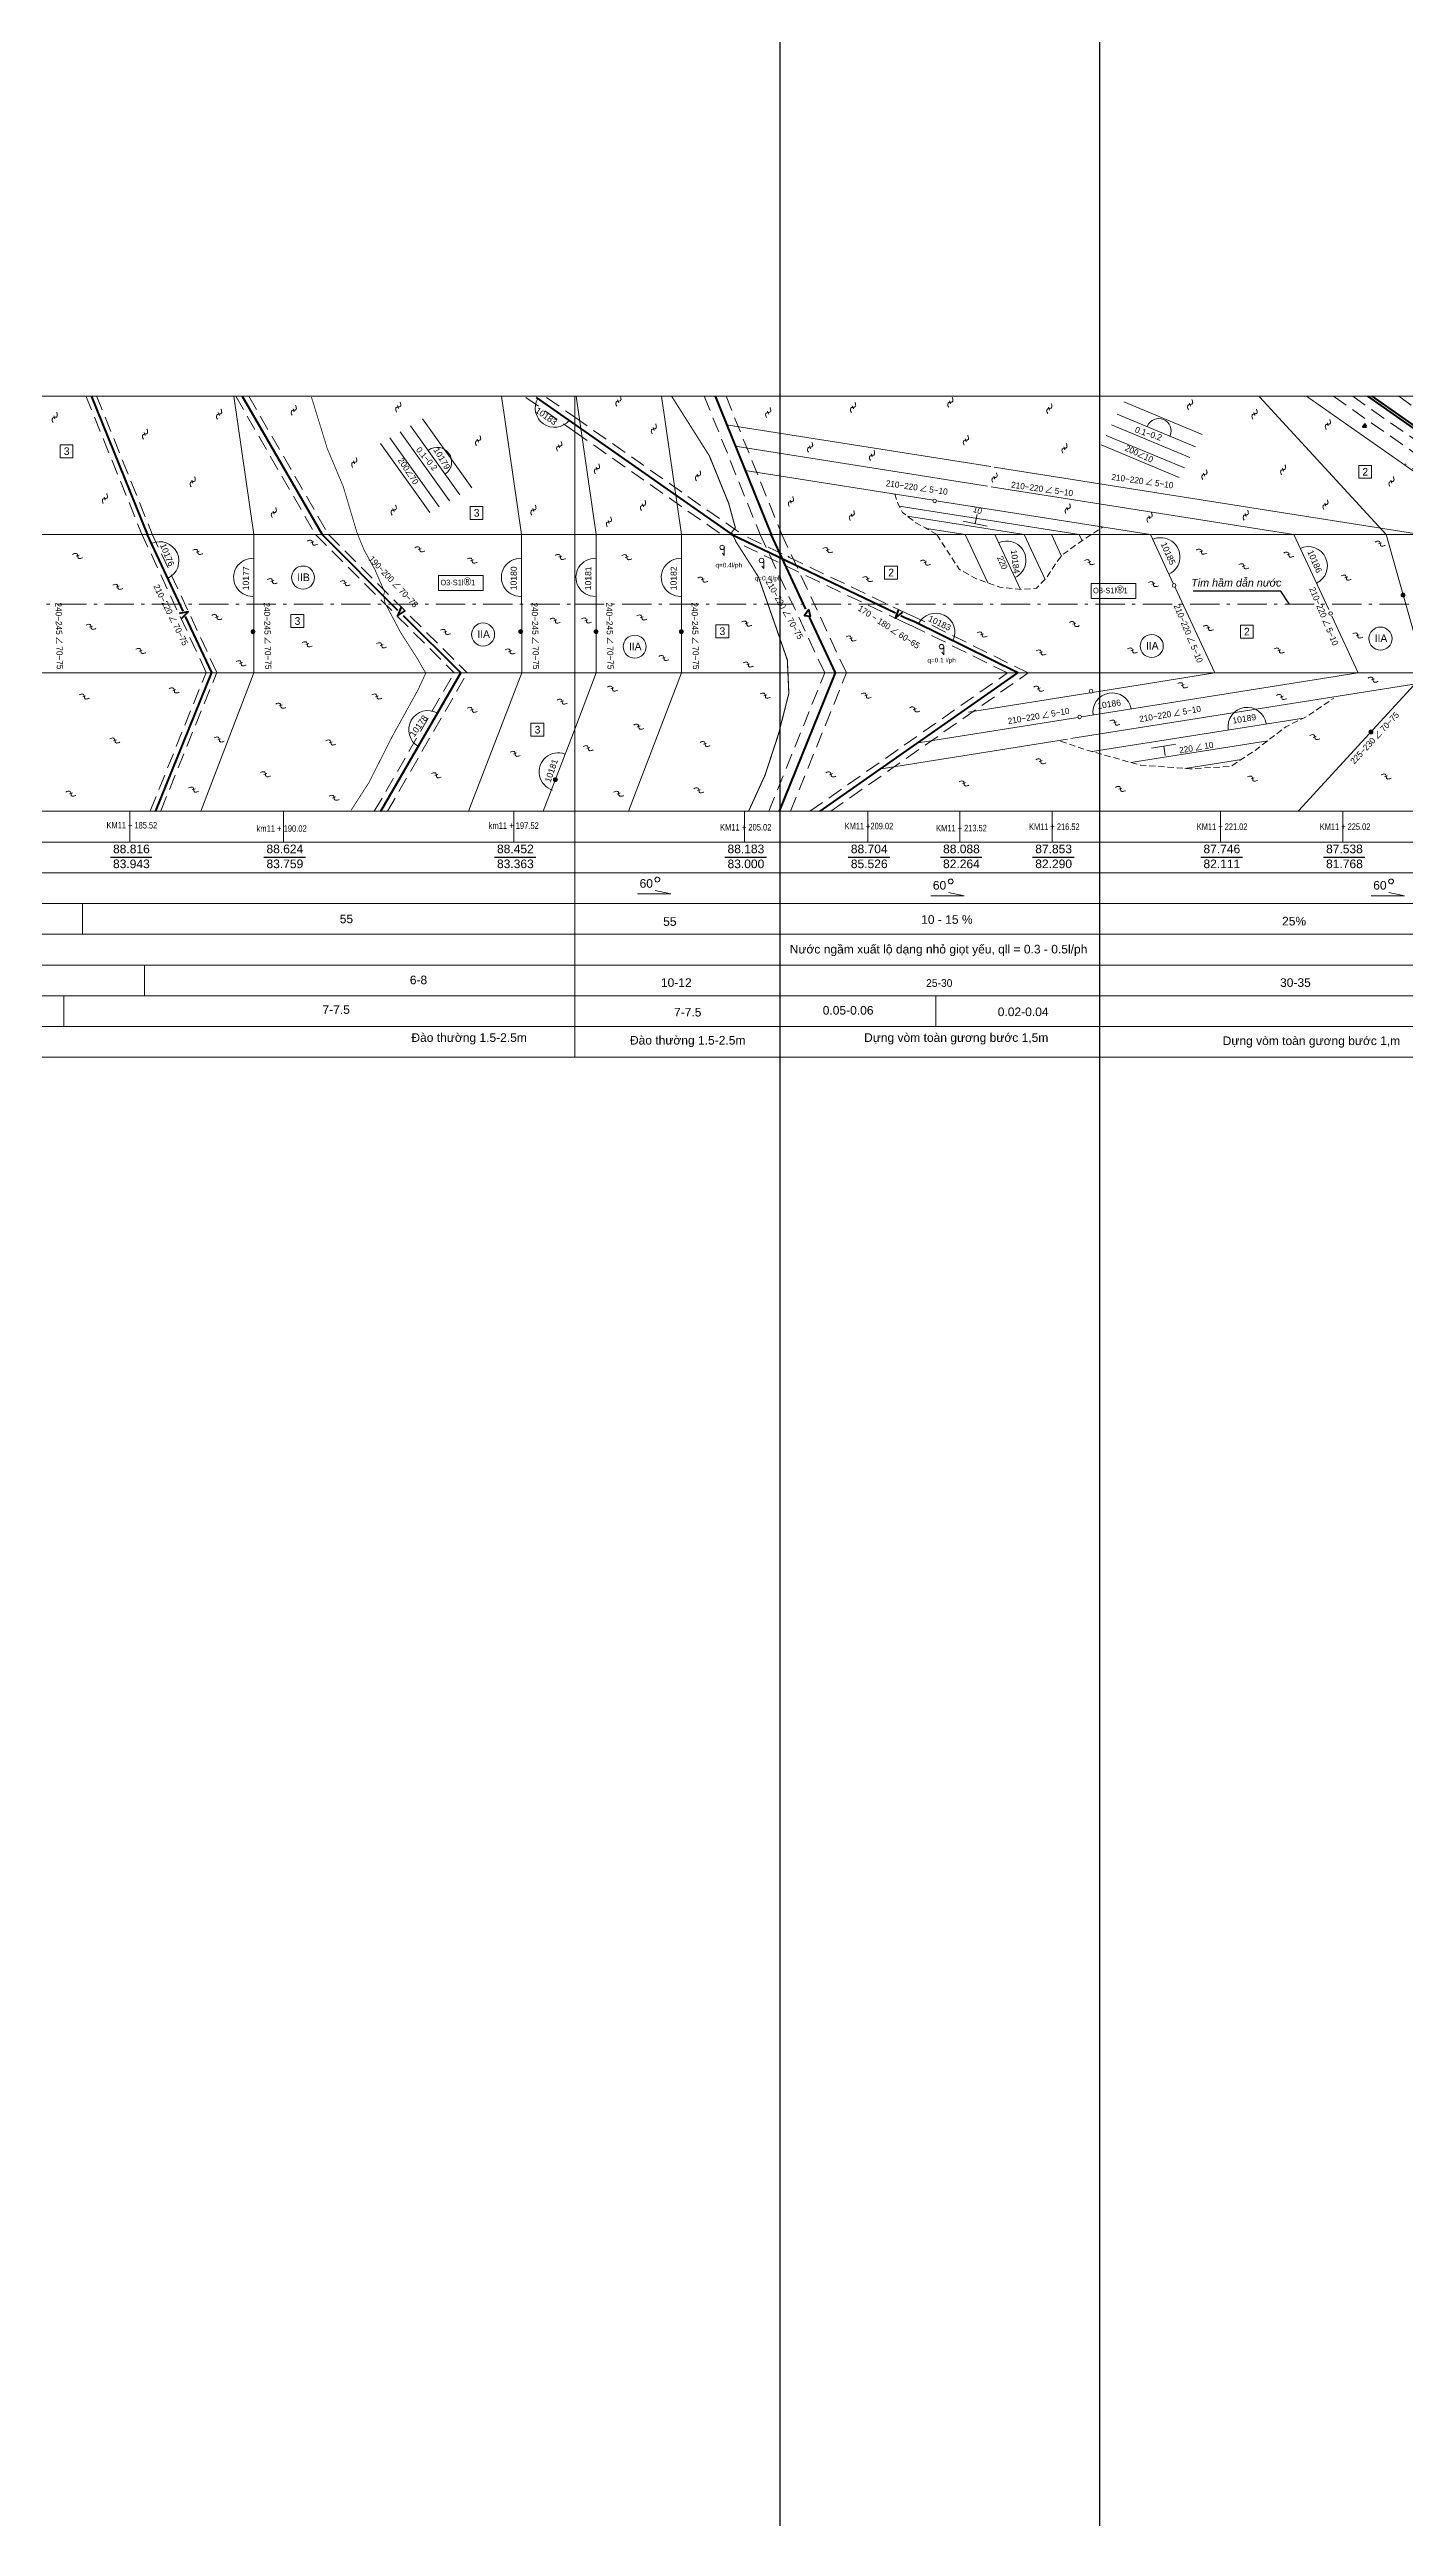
# Model space of a CAD drawing. Header units: inches. Extents: x 444671 to 463716, y 1783086 to 1794968.
# Drawn here: x 457711.6 to 457755.7, y 1788238.8 to 1788319.1 of the extents above; entities that cross this region are included whole.
import ezdxf
from ezdxf.enums import TextEntityAlignment as Align

# ---------------------------------------------------------------- set-up
doc = ezdxf.new("R2010")
doc.units = ezdxf.units.IN
doc.header["$MEASUREMENT"] = 0
for name, pattern in [('ACAD_ISO10W100', [18, 12, -3, 0, -3]), ('DASHEDX2', [1.5, 1, -0.5]), ('HIDDEN2', [0.1875, 0.125, -0.0625])]:
    doc.linetypes.add(name, pattern=pattern)
for name, color, linetype, lineweight in [('ah', 7, 'Continuous', 15), ('Akhung', 7, 'Continuous', 18), ('bac6', 7, 'Continuous', 40), ('bac7', 7, 'Continuous', 20), ('bac8', 251, 'Continuous', 9), ('dg', 1, 'Continuous', 40), ('khenut', 251, 'Continuous', 20), ('khung', 7, 'Continuous', 15), ('Phuongvi', 7, 'Continuous', 15), ('rgdc', 7, 'Continuous', 25), ('Sohieu', 7, 'Continuous', 15), ('tdc', 7, 'Continuous', 15), ('thoc', 252, 'Continuous', 13), ('Xuatlonuoc', 4, 'Continuous', 15)]:
    doc.layers.add(name, color=color, linetype=linetype, lineweight=lineweight)
doc.layers.add('Caodoguong', color=7, linetype='Continuous')
doc.layers.add('PointCheckModelLayout', color=9, linetype='Continuous', plot=False)
doc.styles.add('.2', font='', dxfattribs={"height": 0.2})
doc.styles.add('Chuin', font='', dxfattribs={"height": 0.2})
doc.styles.add('Geo', font='', dxfattribs={"height": 0.2})
doc.styles.add('ham', font='arial.ttf')
doc.styles.add('s', font='symbol.ttf', dxfattribs={"height": 0.4})
doc.styles.add('Tu', font='romans.shx', dxfattribs={"width": 0.7})
doc.styles.get('.2').set_extended_font_data('.VnArial')
doc.styles.get('Chuin').set_extended_font_data('.VnArial')
doc.styles.get('Geo').set_extended_font_data('Geo TimesP')
doc.linetypes.add('ILA', pattern='A,2,-0.2,["xxxx",Standard,S=0.1,R=0,X=-0.1,Y=-0.05],-0.34', length=2.54)
doc.dimstyles.new('Tu', dxfattribs={"dimtxt": 0.15, "dimasz": 0.1, "dimexe": 0.05, "dimexo": 0.1, "dimgap": 0.0625, "dimtad": 1, "dimdec": 3, "dimrnd": 0.0005, "dimdsep": 46, "dimtxsty": 'Tu', "dimblk": 'OBLIQUE', "dimcen": 2.5, "dimadec": 0, "dimazin": 0, "dimtfac": 0.25, "dimtdec": 3, "dimtmove": 0, "dimatfit": 3, "dimfxl": 0, "dimtolj": 1, "dimtzin": 0, "dimarcsym": 0})

# ---------------------------------------------------------------- blocks, each defined once
blk = doc.blocks.new('67')
at = {"layer": 'bac8'}
blk.add_hatch(color=256, dxfattribs=at).paths.add_polyline_path([(188.035, 228.467, 1), (188.165, 228.467, 1)])
blk.add_circle((188.1, 228.467), 0.065, dxfattribs=at)
blk = doc.blocks.new('th')
at = {"layer": 'khenut', "linetype": 'ByBlock', "lineweight": -2, "ltscale": 0.5}
for points in [[(-45.425, 55.139), (-45.395, 55.154), (-45.366, 55.165), (-45.34, 55.169), (-45.315, 55.165), (-45.294, 55.161), (-45.282, 55.152), (-45.272, 55.134), (-45.264, 55.109), (-45.258, 55.072), (-45.255, 55.045), (-45.249, 55.029), (-45.239, 55.016), (-45.221, 55.006), (-45.205, 55.003), (-45.174, 55.006), (-45.148, 55.011), (-45.117, 55.022), (-45.1, 55.028)], [(-45.312, 55.077), (-45.215, 55.112)]]:
    blk.add_lwpolyline(points, dxfattribs=at)
blk = doc.blocks.new('_Oblique')
at = {"color": 0, "linetype": 'ByBlock', "lineweight": -2}
blk.add_line((-0.5, -0.5), (0.5, 0.5), dxfattribs=at)

msp = doc.modelspace()

# ---------------------------------------------------------------- linework, layer by layer
at = {"layer": 'ah', "color": 1, "linetype": 'DASHEDX2', "ltscale": 0.5}
msp.add_line((457755.4703, 1788307.8201), (457761.897, 1788303.3201), dxfattribs=at)
at = {"layer": 'ah', "linetype": 'DASHEDX2', "ltscale": 0.5}
for points in [[(457712.7551, 1788307.8398), (457714.5732, 1788303.3398)], [(457713.0987, 1788307.8398), (457714.9168, 1788303.3398)], [(457717.632, 1788307.8201), (457720.23, 1788303.3201)], [(457718.0567, 1788307.8201), (457720.6547, 1788303.3201)], [(457727.0695, 1788307.7814), (457728.6603, 1788306.6675)], [(457727.7464, 1788307.7814), (457728.6603, 1788307.1415)], [(457728.6603, 1788307.1415), (457734.1731, 1788303.2814)], [(457728.6603, 1788306.6675), (457733.4962, 1788303.2814)], [(457720.23, 1788303.3201), (457724.7392, 1788298.8201)], [(457720.6547, 1788303.3201), (457725.1639, 1788298.8201)], [(457743.4157, 1788298.8201), (457739.7816, 1788300.6168), (457739.4648, 1788300.7552), (457734.1012, 1788303.3201)], [(457742.7388, 1788298.8201), (457739.6551, 1788300.3447), (457739.34, 1788300.4823), (457734.1745, 1788302.9526)], [(457714.8535, 1788294.3398), (457716.6716, 1788298.8398)], [(457715.1971, 1788294.3398), (457717.0152, 1788298.8398)], [(457722.1412, 1788294.3201), (457724.7392, 1788298.8201)], [(457722.5659, 1788294.3201), (457725.1639, 1788298.8201)], [(457736.3122, 1788294.3201), (457742.7388, 1788298.8201)], [(457736.9891, 1788294.3201), (457743.4157, 1788298.8201)]]:
    msp.add_lwpolyline(points, dxfattribs=at)
at = {"layer": 'ah', "color": 1, "linetype": 'DASHEDX2', "ltscale": 0.5}
for points in [[(457732.8775, 1788307.8201), (457734.6956, 1788303.3201)], [(457733.5837, 1788307.8201), (457735.4018, 1788303.3201)], [(457753.3487, 1788307.8201), (457759.7753, 1788303.3201)], [(457753.9736, 1788307.8201), (457760.4003, 1788303.3201)], [(457736.794, 1788298.8201), (457734.6956, 1788303.3201)], [(457737.5002, 1788298.8201), (457735.4018, 1788303.3201)], [(457734.9759, 1788294.3201), (457736.794, 1788298.8201)], [(457735.6821, 1788294.3201), (457737.5002, 1788298.8201)]]:
    msp.add_lwpolyline(points, dxfattribs=at)
at = {"layer": 'ah', "color": 1, "linetype": 'DASHEDX2', "ltscale": 0.5, "flags": 128}
msp.add_lwpolyline([(457762.2722, 1788302.0287), (457760.878, 1788302.5828), (457759.9004, 1788302.9628), (457759.0721, 1788303.4786), (457755.6703, 1788305.6286)], dxfattribs=at)
at = {"layer": 'ah', "linetype": 'DASHEDX2', "ltscale": 0.5, "flags": 128}
for points in [[(457716.6716, 1788298.8398), (457714.5732, 1788303.3398)], [(457717.0152, 1788298.8398), (457714.9168, 1788303.3398)]]:
    msp.add_lwpolyline(points, dxfattribs=at)
at = {"layer": 'bac6'}
for points in [[(457712.9332, 1788307.8398), (457714.7513, 1788303.3398)], [(457717.8443, 1788307.8201), (457720.4424, 1788303.3201)], [(457727.408, 1788307.7814), (457728.6603, 1788306.9045)], [(457728.6603, 1788306.9045), (457733.8346, 1788303.2814)], [(457715.9203, 1788300.8329), (457714.7513, 1788303.3398)], [(457720.4424, 1788303.3201), (457722.8999, 1788300.8676)], [(457715.8653, 1788300.5955), (457716.0888, 1788300.8147), (457715.7922, 1788300.7569)], [(457716.8497, 1788298.8398), (457716.0008, 1788300.6603)], [(457723.0154, 1788300.9585), (457722.8966, 1788300.6801), (457723.1524, 1788300.8489)], [(457723.0813, 1788300.6866), (457724.9516, 1788298.8201)], [(457739.1993, 1788300.8821), (457739.0873, 1788300.6023), (457739.3367, 1788300.794)], [(457715.0316, 1788294.3398), (457716.8497, 1788298.8398)], [(457722.3535, 1788294.3201), (457724.9516, 1788298.8201)], [(457736.6506, 1788294.3201), (457743.0773, 1788298.8201)]]:
    msp.add_lwpolyline(points, dxfattribs=at)
at = {"layer": 'bac6', "ltscale": 0.4}
for points in [[(457739.1026, 1788300.7621), (457733.7535, 1788303.3201)], [(457743.0773, 1788298.8201), (457739.7184, 1788300.4808), (457739.4024, 1788300.6187), (457739.2742, 1788300.68)]]:
    msp.add_lwpolyline(points, dxfattribs=at)
at = {"layer": 'bac7'}
for points in [[(457742.199, 1788305.5363), (457733.6033, 1788306.8977)], [(457742.0964, 1788304.8974), (457733.886, 1788306.1978)], [(457740.329, 1788304.4384), (457734.205, 1788305.4084)], [(457756.191, 1788303.3201), (457742.3074, 1788305.5191)], [(457747.3897, 1788303.3201), (457740.4248, 1788304.4233)], [(457752.0551, 1788303.3201), (457742.209, 1788304.8796)], [(457748.1327, 1788301.7295), (457747.3897, 1788303.3201)], [(457753.1921, 1788300.8816), (457752.0551, 1788303.3201)], [(457749.4917, 1788298.8201), (457748.1915, 1788301.6036)], [(457754.1534, 1788298.8201), (457753.29, 1788300.6717)], [(457744.801, 1788296.6838), (457758.2894, 1788298.8201)], [(457745.1484, 1788297.3939), (457754.1534, 1788298.8201)], [(457745.5077, 1788298.1897), (457749.488, 1788298.8201)], [(457741.4711, 1788297.5504), (457745.4265, 1788298.1769)], [(457739.8395, 1788296.553), (457745.0325, 1788297.3755)], [(457738.6305, 1788295.7065), (457744.6973, 1788296.6674)]]:
    msp.add_lwpolyline(points, dxfattribs=at)
for centre in [(457740.3738, 1788304.4194), (457748.161, 1788301.6675), (457753.2528, 1788300.7554), (457745.4605, 1788298.225), (457745.0895, 1788297.3907)]:
    msp.add_circle(centre, 0.0589, dxfattribs=at)
at = {"layer": 'bac8'}
for p, q in [((457718.2192, 1788303.3238), (457717.5687, 1788307.8201)), ((457726.9319, 1788303.3238), (457726.2814, 1788307.8201)), ((457729.3563, 1788303.3238), (457728.7058, 1788307.8201)), ((457732.1349, 1788303.3238), (457731.4844, 1788307.8201)), ((457718.2241, 1788298.8201), (457718.2192, 1788303.3238)), ((457726.9368, 1788298.8201), (457726.9319, 1788303.3238)), ((457729.3611, 1788298.8201), (457729.3563, 1788303.3238)), ((457732.1397, 1788298.8201), (457732.1349, 1788303.3238)), ((457716.4962, 1788294.3201), (457718.2241, 1788298.8201)), ((457725.2089, 1788294.3201), (457726.9368, 1788298.8201)), ((457728.6603, 1788296.9949), (457729.3611, 1788298.8201)), ((457730.4119, 1788294.3201), (457732.1397, 1788298.8201)), ((457727.6333, 1788294.3201), (457728.6603, 1788296.9949))]:
    msp.add_line(p, q, dxfattribs=at)
for points in [[(457746.5247, 1788307.6398), (457749.0713, 1788306.5781)], [(457750.9441, 1788307.8041), (457755.0646, 1788303.3201)], [(457723.3178, 1788306.8595), (457724.926, 1788304.6176)], [(457723.7081, 1788307.0889), (457725.3163, 1788304.8471)], [(457746.1292, 1788306.8907), (457748.6758, 1788305.8291)], [(457746.3133, 1788307.2394), (457748.8599, 1788306.1777)], [(457722.3415, 1788306.2855), (457723.9496, 1788304.0436)], [(457722.6464, 1788306.4647), (457724.2546, 1788304.2229)], [(457722.9779, 1788306.6597), (457724.5861, 1788304.4178)], [(457745.7845, 1788306.2378), (457748.3311, 1788305.1762)], [(457745.9497, 1788306.5507), (457748.4962, 1788305.489)], [(457745.074, 1788303.3201), (457739.2214, 1788304.2471)], [(457743.2811, 1788303.3201), (457739.4855, 1788303.9213)], [(457741.366, 1788303.3201), (457740.1026, 1788303.5202)], [(457742.0845, 1788303.5974), (457741.3012, 1788303.7598)], [(457741.6928, 1788303.6786), (457741.7543, 1788303.9748)], [(457742.0995, 1788301.7499), (457741.366, 1788303.3201)], [(457743.1616, 1788301.5356), (457742.3279, 1788303.3201)], [(457743.9622, 1788301.8622), (457743.2811, 1788303.3201)], [(457744.4976, 1788302.6152), (457744.1683, 1788303.3201)], [(457745.1665, 1788303.1221), (457745.074, 1788303.3201)], [(457755.0646, 1788303.3201), (457756.3317, 1788298.8201)], [(457752.2112, 1788294.3362), (457756.3317, 1788298.8201)], [(457745.4918, 1788296.2622), (457752.3669, 1788297.3511)], [(457746.7528, 1788295.9104), (457751.2117, 1788296.6166)], [(457747.4284, 1788296.3733), (457748.2182, 1788296.5005)], [(457747.8233, 1788296.4369), (457747.8714, 1788296.1382)], [(457748.5071, 1788295.7147), (457750.352, 1788296.0069)]]:
    msp.add_lwpolyline(points, dxfattribs=at)
at = {"layer": 'bac8', "linetype": 'HIDDEN2', "ltscale": 1.6, "flags": 128}
for points in [[(457740.4394, 1788303.3201), (457740.0689, 1788303.5403), (457739.761, 1788303.7082), (457739.3272, 1788304.0439), (457739.1452, 1788304.3936), (457739.079, 1788304.6364)], [(457740.4394, 1788303.3201), (457740.8093, 1788302.7513), (457741.1653, 1788302.1923), (457741.7246, 1788301.8873), (457742.4873, 1788301.6078), (457743.1992, 1788301.5315), (457743.6822, 1788301.5824), (457744.0127, 1788301.9127), (457744.3178, 1788302.3956), (457744.5466, 1788302.6751), (457745.0297, 1788303.0309), (457745.8278, 1788303.5627)], [(457744.4695, 1788296.598), (457745.4048, 1788296.2865), (457747.0803, 1788295.8191), (457748.678, 1788295.7022), (457750.0029, 1788295.7801), (457750.7822, 1788296.2865), (457751.7954, 1788297.0654), (457752.4968, 1788297.416), (457753.3541, 1788298.0002)]]:
    msp.add_lwpolyline(points, dxfattribs=at)
at = {"layer": 'bac8', "linetype": 'ByBlock'}
msp.add_arc((457747.6649, 1788306.6944), 0.402, 337.3686, 157.3686, dxfattribs=at)
at = {"layer": 'Caodoguong', "color": 0, "linetype": 'Continuous', "ltscale": 0.1}
for points in [[(457713.5548, 1788292.8336), (457714.9054, 1788292.8336)], [(457718.5479, 1788292.8336), (457719.8984, 1788292.8336)], [(457726.0479, 1788292.8336), (457727.3985, 1788292.8336)], [(457733.5479, 1788292.8336), (457734.8984, 1788292.8336)], [(457737.5603, 1788292.8336), (457738.9109, 1788292.8336)], [(457740.5603, 1788292.8336), (457741.9109, 1788292.8336)], [(457743.5603, 1788292.8336), (457744.9109, 1788292.8336)], [(457749.0322, 1788292.8336), (457750.3828, 1788292.8336)], [(457753.0215, 1788292.8336), (457754.3721, 1788292.8336)]]:
    msp.add_lwpolyline(points, dxfattribs=at)
at = {"layer": 'dg'}
for points in [[(457733.2306, 1788307.8201), (457735.0487, 1788303.3201)], [(457754.4515, 1788307.8201), (457760.8782, 1788303.3201)], [(457754.5986, 1788307.8201), (457761.0252, 1788303.3201)], [(457736.1808, 1788300.8924), (457735.0487, 1788303.3201)], [(457737.1471, 1788298.8201), (457736.3016, 1788300.6332)], [(457735.329, 1788294.3201), (457737.1471, 1788298.8201)]]:
    msp.add_lwpolyline(points, dxfattribs=at)
at = {"layer": 'dg', "ltscale": 0.4}
for points in [[(457754.4248, 1788306.8247), (457754.3653, 1788306.91), (457754.3037, 1788306.831)], [(457736.2816, 1788300.8888), (457736.1412, 1788300.695), (457736.3282, 1788300.6728)]]:
    msp.add_lwpolyline(points, close=True, dxfattribs=at)
at = {"layer": 'khung'}
msp.add_line((457728.7241, 1788294.3201), (457728.6603, 1788294.3201), dxfattribs=at)
for points in [[(457628.6603, 1788307.8201), (457728.6603, 1788307.8201)], [(457728.6603, 1788307.8201), (457828.6603, 1788307.8201)], [(457728.6603, 1788307.8201), (457728.6603, 1788286.3201)], [(457728.6603, 1788307.8201), (457728.6603, 1788286.3201)], [(457628.6603, 1788303.3201), (457728.6603, 1788303.3201)], [(457728.6603, 1788303.3201), (457828.6603, 1788303.3201)], [(457628.6603, 1788298.8201), (457728.6603, 1788298.8201)], [(457728.6603, 1788298.8201), (457828.6603, 1788298.8201)], [(457628.6603, 1788294.3201), (457728.6603, 1788294.3201)], [(457714.1903, 1788294.3201), (457714.1903, 1788293.3201)], [(457719.1833, 1788294.3201), (457719.1833, 1788293.3201)], [(457726.6834, 1788294.3201), (457726.6834, 1788293.3201)], [(457728.6603, 1788294.3201), (457828.6603, 1788294.3201)], [(457728.6603, 1788294.3201), (457728.6603, 1788286.3201)], [(457734.1833, 1788294.3201), (457734.1833, 1788293.3201)], [(457738.1958, 1788294.3201), (457738.1958, 1788293.3201)], [(457741.1958, 1788294.3201), (457741.1958, 1788293.3201)], [(457744.1958, 1788294.3201), (457744.1958, 1788293.3201)], [(457749.6677, 1788294.3201), (457749.6677, 1788293.3201)], [(457753.657, 1788294.3201), (457753.657, 1788293.3201)], [(457728.6603, 1788292.3201), (457728.6603, 1788292.3201)], [(457735.344, 1788286.3201), (457735.344, 1788292.3201)], [(457745.7414, 1788286.3201), (457745.7414, 1788292.3201)], [(457628.6603, 1788289.3201), (457728.6603, 1788289.3201)], [(457728.6603, 1788289.3201), (457828.6603, 1788289.3201)], [(457628.6603, 1788288.3201), (457728.6603, 1788288.3201)], [(457728.6603, 1788288.3201), (457828.6603, 1788288.3201)], [(457628.6603, 1788287.3201), (457728.6603, 1788287.3201)], [(457728.6603, 1788287.3201), (457828.6603, 1788287.3201)], [(457628.6603, 1788286.3201), (457728.6603, 1788286.3201)], [(457728.6603, 1788286.3201), (457828.6603, 1788286.3201)]]:
    msp.add_lwpolyline(points, dxfattribs=at)
at = {"layer": 'khung', "linetype": 'ACAD_ISO10W100', "ltscale": 0.08}
for points in [[(457628.6603, 1788301.0625), (457728.6603, 1788301.0625)], [(457728.6603, 1788301.0625), (457828.6603, 1788301.0625)]]:
    msp.add_lwpolyline(points, dxfattribs=at)
at = {"layer": 'khung', "linetype": 'Continuous', "ltscale": 0.1}
for points in [[(457628.6603, 1788293.3201), (457728.6603, 1788293.3201)], [(457628.6603, 1788292.3201), (457728.6603, 1788292.3201)], [(457730.7055, 1788291.6337), (457731.786, 1788291.6337), (457731.2784, 1788291.7424)], [(457628.6603, 1788291.3201), (457728.6603, 1788291.3201)], [(457628.6603, 1788290.3201), (457728.6603, 1788290.3201)], [(457728.6603, 1788290.3201), (457828.6603, 1788290.3201)]]:
    msp.add_lwpolyline(points, dxfattribs=at)
at = {"layer": 'khung', "color": 0, "linetype": 'Continuous', "ltscale": 0.1}
for points in [[(457728.6603, 1788293.3201), (457828.6603, 1788293.3201)], [(457728.6603, 1788292.3201), (457828.6603, 1788292.3201)], [(457740.2475, 1788291.5741), (457741.3281, 1788291.5741), (457740.8204, 1788291.6827)], [(457754.5752, 1788291.5741), (457755.6558, 1788291.5741), (457755.1482, 1788291.6827)], [(457728.6603, 1788291.3201), (457828.6603, 1788291.3201)]]:
    msp.add_lwpolyline(points, dxfattribs=at)
at = {"layer": 'khung', "color": 0}
for points in [[(457712.6456, 1788291.3201), (457712.6456, 1788290.3201)], [(457714.6682, 1788289.3201), (457714.6682, 1788288.3201)], [(457712.0411, 1788288.3201), (457712.0411, 1788287.3201)], [(457740.41, 1788288.3201), (457740.41, 1788287.3201)]]:
    msp.add_lwpolyline(points, dxfattribs=at)
at = {"layer": 'khung', "linetype": 'Continuous', "ltscale": 0.1}
msp.add_ellipse((457731.3513, 1788292.099), major_axis=(-0.0479, -0.0626), ratio=0.9999905, start_param=6.4865855, end_param=12.7475976, dxfattribs=at)
at = {"layer": 'khung', "color": 0, "linetype": 'Continuous', "ltscale": 0.1}
for centre in [(457740.8934, 1788292.0394), (457755.2211, 1788292.0394)]:
    msp.add_ellipse(centre, major_axis=(-0.0479, -0.0626), ratio=0.9999905, start_param=6.4865855, end_param=12.7475976, dxfattribs=at)
at = {"layer": 'PointCheckModelLayout'}
for p, q in [((457735.344, 1788154.5864), (457735.344, 1788399.4294)), ((457745.7414, 1788154.5864), (457745.7414, 1788399.4294))]:
    msp.add_line(p, q, dxfattribs=at)
at = {"layer": 'rgdc', "linetype": 'ILA', "ltscale": 2, "const_width": 0.025, "flags": 128}
msp.add_lwpolyline([(457720.0959, 1788307.7929), (457720.6123, 1788306.1153), (457721.1288, 1788304.8893), (457721.3372, 1788304.1899), (457721.5806, 1788303.3729), (457721.8066, 1788302.8245), (457722.1616, 1788302.1792), (457722.4726, 1788301.4638), (457722.4409, 1788301.3369), (457722.4885, 1788301.099), (457722.9994, 1788300.1328), (457723.5668, 1788299.2474), (457723.7171, 1788298.977), (457723.8168, 1788298.8176), (457723.5576, 1788298.2596), (457722.7402, 1788296.7849), (457722.2423, 1788295.8024), (457721.9626, 1788295.2504), (457721.3845, 1788294.3537)], dxfattribs=at)
at = {"layer": 'rgdc', "linetype": 'DASHEDX2', "ltscale": 0.5, "const_width": 0.035, "flags": 128}
for points in [[(457731.8158, 1788307.8201), (457733.0425, 1788305.8829), (457733.6707, 1788304.3374), (457733.8881, 1788303.5405), (457733.7673, 1788303.3956), (457733.9123, 1788303.0816), (457734.637, 1788301.9466), (457735.1686, 1788300.4253), (457735.5793, 1788299.242), (457735.6276, 1788298.1553), (457735.2894, 1788296.8271), (457734.8545, 1788295.4989), (457734.3161, 1788294.3201)], [(457752.4738, 1788307.8201), (457758.9004, 1788303.3201)]]:
    msp.add_lwpolyline(points, dxfattribs=at)
at = {"layer": 'Sohieu'}
for centre, radius, start, end in [((457727.9989, 1788307.4371), 0.624, 150.423146, 319.763711), ((457724.1811, 1788305.6853), 0.4751, 305.653137, 125.653137), ((457715.1589, 1788302.4658), 0.624, 295, 115), ((457742.7172, 1788302.4869), 0.624, 295.038736, 115.038736), ((457747.7269, 1788302.5981), 0.624, 295.038736, 115.038736), ((457752.5275, 1788302.3069), 0.624, 295, 115), ((457718.1826, 1788301.9312), 0.62, 86.877275, 270.930608), ((457726.8953, 1788301.9312), 0.62, 86.877275, 270.930608), ((457729.3196, 1788301.9312), 0.62, 86.877275, 270.930608), ((457732.0982, 1788301.9312), 0.62, 86.877275, 270.930608), ((457740.4072, 1788300.1402), 0.624, 333.692193, 153.692193), ((457746.1449, 1788297.5517), 0.624, 9, 189), ((457723.8852, 1788296.9731), 0.624, 60, 240), ((457750.5421, 1788297.0768), 0.624, 9, 189), ((457728.1209, 1788295.6052), 0.62, 69.024817, 253.07815)]:
    msp.add_arc(centre, radius, start, end, dxfattribs=at)
at = {"layer": 'tdc'}
for points in [[(457711.9171, 1788305.8219), (457712.3371, 1788305.8219), (457712.3371, 1788306.2419), (457711.9171, 1788306.2419)], [(457754.1675, 1788305.1521), (457754.5875, 1788305.1521), (457754.5875, 1788305.5721), (457754.1675, 1788305.5721)], [(457725.2551, 1788303.816), (457725.6751, 1788303.816), (457725.6751, 1788304.236), (457725.2551, 1788304.236)], [(457724.2296, 1788301.5084), (457724.2296, 1788301.9866), (457725.6858, 1788301.9866), (457725.6858, 1788301.5084)], [(457738.7408, 1788301.8736), (457739.1608, 1788301.8736), (457739.1608, 1788302.2936), (457738.7408, 1788302.2936)], [(457745.4616, 1788301.248), (457745.4616, 1788301.7261), (457746.9177, 1788301.7261), (457746.9177, 1788301.248)], [(457719.4267, 1788300.2973), (457719.8467, 1788300.2973), (457719.8467, 1788300.7173), (457719.4267, 1788300.7173)], [(457733.2505, 1788299.9668), (457733.6705, 1788299.9668), (457733.6705, 1788300.3868), (457733.2505, 1788300.3868)], [(457750.3174, 1788299.9517), (457750.7374, 1788299.9517), (457750.7374, 1788300.3717), (457750.3174, 1788300.3717)], [(457727.2369, 1788296.7639), (457727.6569, 1788296.7639), (457727.6569, 1788297.1839), (457727.2369, 1788297.1839)]]:
    msp.add_lwpolyline(points, close=True, dxfattribs=at)
for centre in [(457719.8212, 1788301.9246), (457725.6812, 1788300.0719), (457754.877, 1788299.9397), (457730.6123, 1788299.6763), (457747.4351, 1788299.6982)]:
    msp.add_circle(centre, 0.375, dxfattribs=at)
at = {"layer": 'Xuatlonuoc', "linetype": 'ByBlock', "ltscale": 3}
for p, q in [((457733.5286, 1788302.6391), (457733.474, 1788302.7215)), ((457733.5286, 1788302.914), (457733.5286, 1788302.6391)), ((457734.8087, 1788302.2139), (457734.7541, 1788302.2963)), ((457734.8087, 1788302.4889), (457734.8087, 1788302.2139)), ((457740.6651, 1788299.4105), (457740.6105, 1788299.4928)), ((457740.6651, 1788299.6854), (457740.6651, 1788299.4105))]:
    msp.add_line(p, q, dxfattribs=at)
at = {"layer": 'Xuatlonuoc', "ltscale": 0.4}
msp.add_lwpolyline([(457735.6397, 1788302.6032), (457735.6114, 1788302.5832), (457735.601, 1788302.615)], close=True, dxfattribs=at)
at = {"layer": 'Xuatlonuoc', "linetype": 'ByBlock', "ltscale": 3}
for centre in [(457733.4573, 1788302.9047), (457734.7374, 1788302.4795), (457740.5938, 1788299.676)]:
    msp.add_circle(centre, 0.072, dxfattribs=at)

# ---------------------------------------------------------------- block references
at = {"layer": 'bac8', "linetype": 'ByBlock'}
for p in [(457567.5137, 1788072.885), (457530.0946, 1788071.7022), (457538.8073, 1788071.7022), (457541.2575, 1788071.7022), (457544.0319, 1788071.6995), (457566.4652, 1788068.4355), (457539.9353, 1788066.8824)]:
    msp.add_blockref('67', p, dxfattribs=at)
at = {"layer": 'thoc', "rotation": 89.27641598524326}
for p in [(457775.1739, 1788351.93), (457778.5735, 1788352.0344), (457785.7369, 1788352.2262), (457793.3714, 1788352.0233), (457796.5374, 1788352.1877), (457799.7574, 1788351.9873), (457804.3366, 1788352.1166), (457767.3964, 1788351.6972), (457770.3355, 1788351.1552), (457772.7442, 1788351.8044), (457786.8882, 1788351.3219), (457790.6093, 1788351.8563), (457806.4321, 1788351.8062), (457808.8186, 1788351.4703), (457781.1708, 1788350.9455), (457783.8099, 1788350.7571), (457791.9734, 1788350.7285), (457793.9881, 1788350.4613), (457797.0409, 1788350.9527), (457800.2489, 1788350.694), (457771.8854, 1788349.6057), (457777.1427, 1788350.2339), (457785.0379, 1788350.027), (457788.3273, 1788349.8009), (457797.9723, 1788349.7371), (457804.8023, 1788349.8405), (457807.3635, 1788349.9957), (457810.8883, 1788349.6081), (457769.0301, 1788349.0588), (457786.5387, 1788348.8349), (457791.3494, 1788348.9582), (457800.3524, 1788348.7283), (457808.741, 1788348.858), (457774.5246, 1788348.6006), (457778.4269, 1788348.684), (457782.9721, 1788348.684), (457785.4285, 1788348.3005), (457793.3302, 1788348.5087), (457803.0172, 1788348.4438), (457806.1476, 1788348.5214)]:
    msp.add_blockref('th', p, dxfattribs=at)
at = {"layer": 'thoc'}
for p in [(457757.7514, 1788247.5395), (457761.6585, 1788247.673), (457765.387, 1788247.9736), (457768.8815, 1788247.757), (457782.1535, 1788247.7293), (457794.3123, 1788247.6802), (457797.1537, 1788247.5828), (457800.1291, 1788247.9402), (457764.0847, 1788246.7216), (457770.5846, 1788247.3898), (457773.4564, 1788247.5066), (457775.6193, 1788247.5027), (457778.0904, 1788246.7697), (457783.4524, 1788246.7878), (457785.3359, 1788247.3235), (457790.6712, 1788247.3394), (457795.6924, 1788247.2053), (457799.025, 1788246.8364), (457759.0537, 1788246.5379), (457766.4556, 1788246.6549), (457792.7495, 1788246.6252), (457758.1855, 1788245.2359), (457762.2814, 1788245.5532), (457773.2895, 1788245.4368), (457774.3041, 1788245.4412), (457776.1064, 1788245.5386), (457779.5192, 1788245.3412), (457790.1841, 1788245.3266), (457794.5396, 1788245.1967), (457759.8051, 1788244.4514), (457765.22, 1788244.6685), (457767.6411, 1788244.6351), (457769.7163, 1788245.0695), (457771.8201, 1788244.4352), (457782.9166, 1788244.8561), (457787.1752, 1788244.9853), (457789.0962, 1788244.4013), (457792.0716, 1788244.4662), (457796.8452, 1788244.4662), (457799.3985, 1788244.9535), (457763.0661, 1788244.0508), (457776.8239, 1788244.2212), (457779.5679, 1788244.0102), (457799.8975, 1788243.5157), (457757.9644, 1788242.9682), (457760.8924, 1788243.1678), (457767.4863, 1788242.9688), (457773.5135, 1788242.8019), (457775.1505, 1788243.2235), (457780.1225, 1788242.9986), (457783.4071, 1788242.9986), (457789.0188, 1788243.2221), (457793.7049, 1788243.3348), (457796.9221, 1788242.9525), (457764.3587, 1788242.6694), (457770.5855, 1788242.5358), (457776.0054, 1788241.9864), (457784.9819, 1788242.5487), (457791.5002, 1788242.1203), (457758.9626, 1788241.5379), (457762.3564, 1788241.5711), (457765.9891, 1788241.4719), (457771.983, 1788241.1054), (457774.3631, 1788241.2892), (457778.1652, 1788241.4242), (457798.0019, 1788241.648), (457763.8596, 1788240.4408), (457769.421, 1788240.4069), (457782.2597, 1788240.4345), (457789.0863, 1788240.8605), (457795.9772, 1788240.2985), (457800.3249, 1788240.3669), (457757.5319, 1788239.8081), (457761.5246, 1788239.9412), (457766.0937, 1788239.6751), (457775.353, 1788239.8048), (457777.9627, 1788239.9172), (457786.5891, 1788240.1407), (457791.6801, 1788239.9611)]:
    msp.add_blockref('th', p, dxfattribs=at)

# ---------------------------------------------------------------- texts
at = {"layer": 'Akhung', "lineweight": -2, "ltscale": 0.5, "insert": (457750.1867, 1788301.7546), "char_height": 0.25, "width": 5, "attachment_point": 5, "style": 'ham'}
msp.add_mtext('{\\fArial|b0|i1|c0|p34;Tim hầm dẫn nước}', dxfattribs=at)
at = {"layer": 'Caodoguong', "color": 0, "linetype": 'Continuous', "ltscale": 0.1, "style": 'Chuin'}
for s, p in [('88.816', (457714.2376, 1788292.957)), ('88.624', (457719.2306, 1788292.957)), ('88.452', (457726.7306, 1788292.957)), ('88.183', (457734.2306, 1788292.957)), ('88.704', (457738.2431, 1788292.957)), ('88.088', (457741.2431, 1788292.957)), ('87.853', (457744.2431, 1788292.957)), ('87.746', (457749.715, 1788292.957)), ('87.538', (457753.7042, 1788292.957)), ('83.943', (457714.2376, 1788292.4714)), ('83.759', (457719.2306, 1788292.4714)), ('83.363', (457726.7306, 1788292.4714)), ('83.000', (457734.2306, 1788292.4714)), ('85.526', (457738.2431, 1788292.4714)), ('82.264', (457741.2431, 1788292.4714)), ('82.290', (457744.2431, 1788292.4714)), ('82.111', (457749.715, 1788292.4714)), ('81.768', (457753.7042, 1788292.4714)), ('55', (457721.2332, 1788290.6811)), ('55', (457731.7558, 1788290.5948)), ('10 - 15 %%%', (457740.7697, 1788290.661)), ('25%%%', (457752.0664, 1788290.6073)), ('N\xadíc ngÇm xuÊt lé d¹ng nhá giät yÕu, qll = 0.3 - 0.5l/ph', (457740.4987, 1788289.696)), ('6-8', (457723.5783, 1788288.6954)), ('10-12', (457731.9658, 1788288.6091)), ('30-35', (457752.1089, 1788288.6091)), ('7-7.5', (457720.9, 1788287.7321)), ('7-7.5', (457732.3381, 1788287.6458)), ('0.05-0.06', (457737.5559, 1788287.7067)), ('0.02-0.04', (457743.2511, 1788287.6581)), ('§µo th\xadêng 1.5-2.5m', (457725.2261, 1788286.8197)), ('§µo th\xadêng 1.5-2.5m', (457732.3363, 1788286.7334)), ('Dùng vßm toµn g\xad¬ng b\xadíc 1,5m', (457741.0731, 1788286.8197)), ('Dùng vßm toµn g\xad¬ng b\xadíc 1,m', (457752.6308, 1788286.7165))]:
    msp.add_text(s, height=0.28, dxfattribs=at).set_placement(p, align=Align.CENTER)
at = {"layer": 'khung', "color": 0, "width": 0.8}
for s, p in [('km11 + 190.02', (457718.309, 1788293.655)), ('km11 + 197.52', (457725.8602, 1788293.7495))]:
    msp.add_text(s, height=0.211335, dxfattribs=at).set_placement(p)
at = {"layer": 'khung', "width": 0.8}
msp.add_text('KM11 + 205.02', height=0.211335, dxfattribs=at).set_placement((457733.3874, 1788293.6961))
at = {"layer": 'khung', "linetype": 'Continuous', "ltscale": 0.1, "style": 'Chuin'}
msp.add_text('60', height=0.28, dxfattribs=at).set_placement((457730.7712, 1788291.8335))
at = {"layer": 'khung', "color": 0, "linetype": 'Continuous', "ltscale": 0.1, "style": 'Chuin'}
for p in [(457740.3132, 1788291.7738), (457754.641, 1788291.7738)]:
    msp.add_text('60', height=0.28, dxfattribs=at).set_placement(p)
at = {"layer": 'khung', "color": 0, "ltscale": 5}
msp.add_text('25-30', height=0.25, rotation=359.999165, dxfattribs=at).set_placement((457740.5217, 1788288.6091), align=Align.CENTER)
at = {"layer": 'khung', "color": 0, "insert": (457713.4289, 1788293.7583), "char_height": 0.211335, "width": 2.113352, "attachment_point": 7}
msp.add_mtext('{\\f.VnArial NarrowH|b0|i0|c0|p34;km11 + 185.52}', dxfattribs=at)
at = {"layer": 'khung', "char_height": 0.211335, "width": 2.113352, "attachment_point": 7}
for s, insert in [('{\\f.VnArial NarrowH|b0|i0|c0|p34;km11 +209.02\\P }', (457737.4425, 1788293.3792)), ('{\\f.VnArial NarrowH|b0|i0|c0|p34;km11 + 213.52}', (457740.4204, 1788293.6653)), ('{\\f.VnArial NarrowH|b0|i0|c0|p34;km11 + 216.52}', (457743.44, 1788293.7105)), ('{\\f.VnArial NarrowH|b0|i0|c0|p34;km11 + 221.02}', (457748.9002, 1788293.7121)), ('{\\f.VnArial NarrowH|b0|i0|c0|p34;km11 + 225.02}', (457752.9002, 1788293.7121))]:
    msp.add_mtext(s, dxfattribs=dict(at, insert=insert))
at = {"layer": 'Phuongvi', "linetype": 'Continuous', "ltscale": 5, "style": 's'}
for s, rotation, p in [('0.1-0.2', 341.578413, (457747.2957, 1788306.5127)), ('0.1-0.2', 309.86295, (457723.7715, 1788305.7248)), ('200Ð10', 335.013466, (457746.9834, 1788305.8593)), ('200Ð70', 303.298003, (457723.1623, 1788305.3332)), ('210-220 Ð 5-10', 351.986142, (457747.118, 1788304.9637)), ('210-220 Ð 5-10', 351.986142, (457739.7751, 1788304.7558)), ('210-220 Ð 5-10', 351.986142, (457743.8545, 1788304.7079)), ('10', 343.354092, (457741.7406, 1788304.021)), ('190-200 Ð 70-75', 313.390687, (457722.6894, 1788301.7199)), ('220 ', 293.216416, (457742.4997, 1788302.3343)), ('240-245 Ð 70-75', 271.263601, (457711.7877, 1788300.0221)), ('210-220 Ð 70-75', 296.384205, (457715.4323, 1788300.6646)), ('240-245 Ð 70-75', 271.263601, (457718.5683, 1788300.0221)), ('240-245 Ð 70-75', 271.263601, (457727.281, 1788300.0221)), ('240-245 Ð 70-75', 271.263601, (457729.7053, 1788300.0221)), ('240-245 Ð 70-75', 271.263601, (457732.4839, 1788300.0221)), ('210-220 Ð 5-10', 292.507787, (457752.9418, 1788300.6269)), ('170 - 180 Ð 60-65', 326.903895, (457738.8298, 1788300.2325)), ('210-220 Ð 5-10', 292.507787, (457748.5355, 1788300.0686)), ('210-220 Ð 5-10', 9.723454, (457743.7699, 1788297.3243)), ('210-220 Ð 5-10', 9.723454, (457748.0484, 1788297.3891)), ('225-230 Ð 70-75', 47.324915, (457754.7615, 1788296.6388)), ('220 Ð 10', 9.723454, (457748.9019, 1788296.2971))]:
    msp.add_text(s, height=0.2, rotation=rotation, dxfattribs=at).set_placement(p, align=Align.CENTER)
at = {"layer": 'Phuongvi', "color": 1, "linetype": 'Continuous', "ltscale": 5, "style": 's'}
msp.add_text('210-220 Ð 70-75', height=0.2, rotation=299.384205, dxfattribs=at).set_placement((457735.3998, 1788300.8418), align=Align.CENTER)
at = {"layer": 'Sohieu', "style": 'Chuin'}
for s, rotation, p in [('10183', 325.141627, (457727.3577, 1788307.3134)), ('10179', 300.727519, (457724.0558, 1788306.0809)), ('10176', 292.503586, (457715.1626, 1788302.9831)), ('10184', 277.185762, (457742.8462, 1788302.8176)), ('10185', 294.283935, (457747.7191, 1788303.0197)), ('10186', 293.441851, (457752.4915, 1788302.7669)), ('10177', 89.390728, (457718.0578, 1788301.5098)), ('10180', 89.390728, (457726.7704, 1788301.5098)), ('10181', 89.390728, (457729.1948, 1788301.5098)), ('10182', 89.390728, (457731.9734, 1788301.5098)), ('10183', 334.599855, (457740.1407, 1788300.5195)), ('10186', 9.208142, (457745.6791, 1788297.6445)), ('10178', 54.543006, (457723.4383, 1788296.7219)), ('10189', 9.208142, (457750.0763, 1788297.1696)), ('10181', 71.53827, (457727.8729, 1788295.2423))]:
    msp.add_text(s, height=0.2, rotation=rotation, dxfattribs=at).set_placement(p)
at = {"layer": 'tdc', "style": 'Geo'}
for s, p in [('3', (457712.1316, 1788305.9102)), ('2', (457754.382, 1788305.2405)), ('3', (457725.4696, 1788303.9043)), ('IIB', (457719.8381, 1788301.8087)), ('2', (457738.9553, 1788301.962)), ('3', (457719.6413, 1788300.3857)), ('3', (457733.4651, 1788300.0552)), ('2', (457750.5319, 1788300.0401)), ('IIA', (457725.6981, 1788299.956)), ('IIA', (457730.6293, 1788299.5605)), ('IIA', (457747.452, 1788299.5823)), ('IIA', (457754.8939, 1788299.8239)), ('3', (457727.4515, 1788296.8522))]:
    msp.add_text(s, height=0.25, dxfattribs=at).set_placement(p, align=Align.CENTER)
at = {"layer": 'tdc', "char_height": 0.18, "width": 1.095707, "attachment_point": 1, "style": 'Geo'}
for insert in [(457724.2926, 1788301.9236), (457745.5246, 1788301.6631)]:
    msp.add_mtext('{\\fGeoTimesNR|b0|i0|c0|p18;O3-S1l\\fGeo TimesP|b0|i1|c0|p34;\\H1.389x;®\\fGeoTimesNR|b0|i0|c0|p18;\\H0.72x;1}', dxfattribs=dict(at, insert=insert))
at = {"layer": 'Xuatlonuoc', "linetype": 'ByBlock', "ltscale": 0.5, "style": '.2'}
for s, p in [('q=0.4l/ph', (457733.2393, 1788302.2551)), ('q=0.4l/ph', (457734.5194, 1788301.83)), ('q=0.1 l/ph', (457740.1344, 1788299.1613))]:
    msp.add_text(s, height=0.15, dxfattribs=at).set_placement(p)

# ---------------------------------------------------------------- leaders
at = {"layer": 'Akhung', "lineweight": -2, "ltscale": 0.5}
msp.add_leader([(457751.9043, 1788301.0651), (457751.6355, 1788301.4833), (457748.7797, 1788301.4833)], dimstyle='Tu', override={"dimgap": 0.0625, "dimtad": 0}, dxfattribs=at)

doc.saveas('drawing.dxf')
